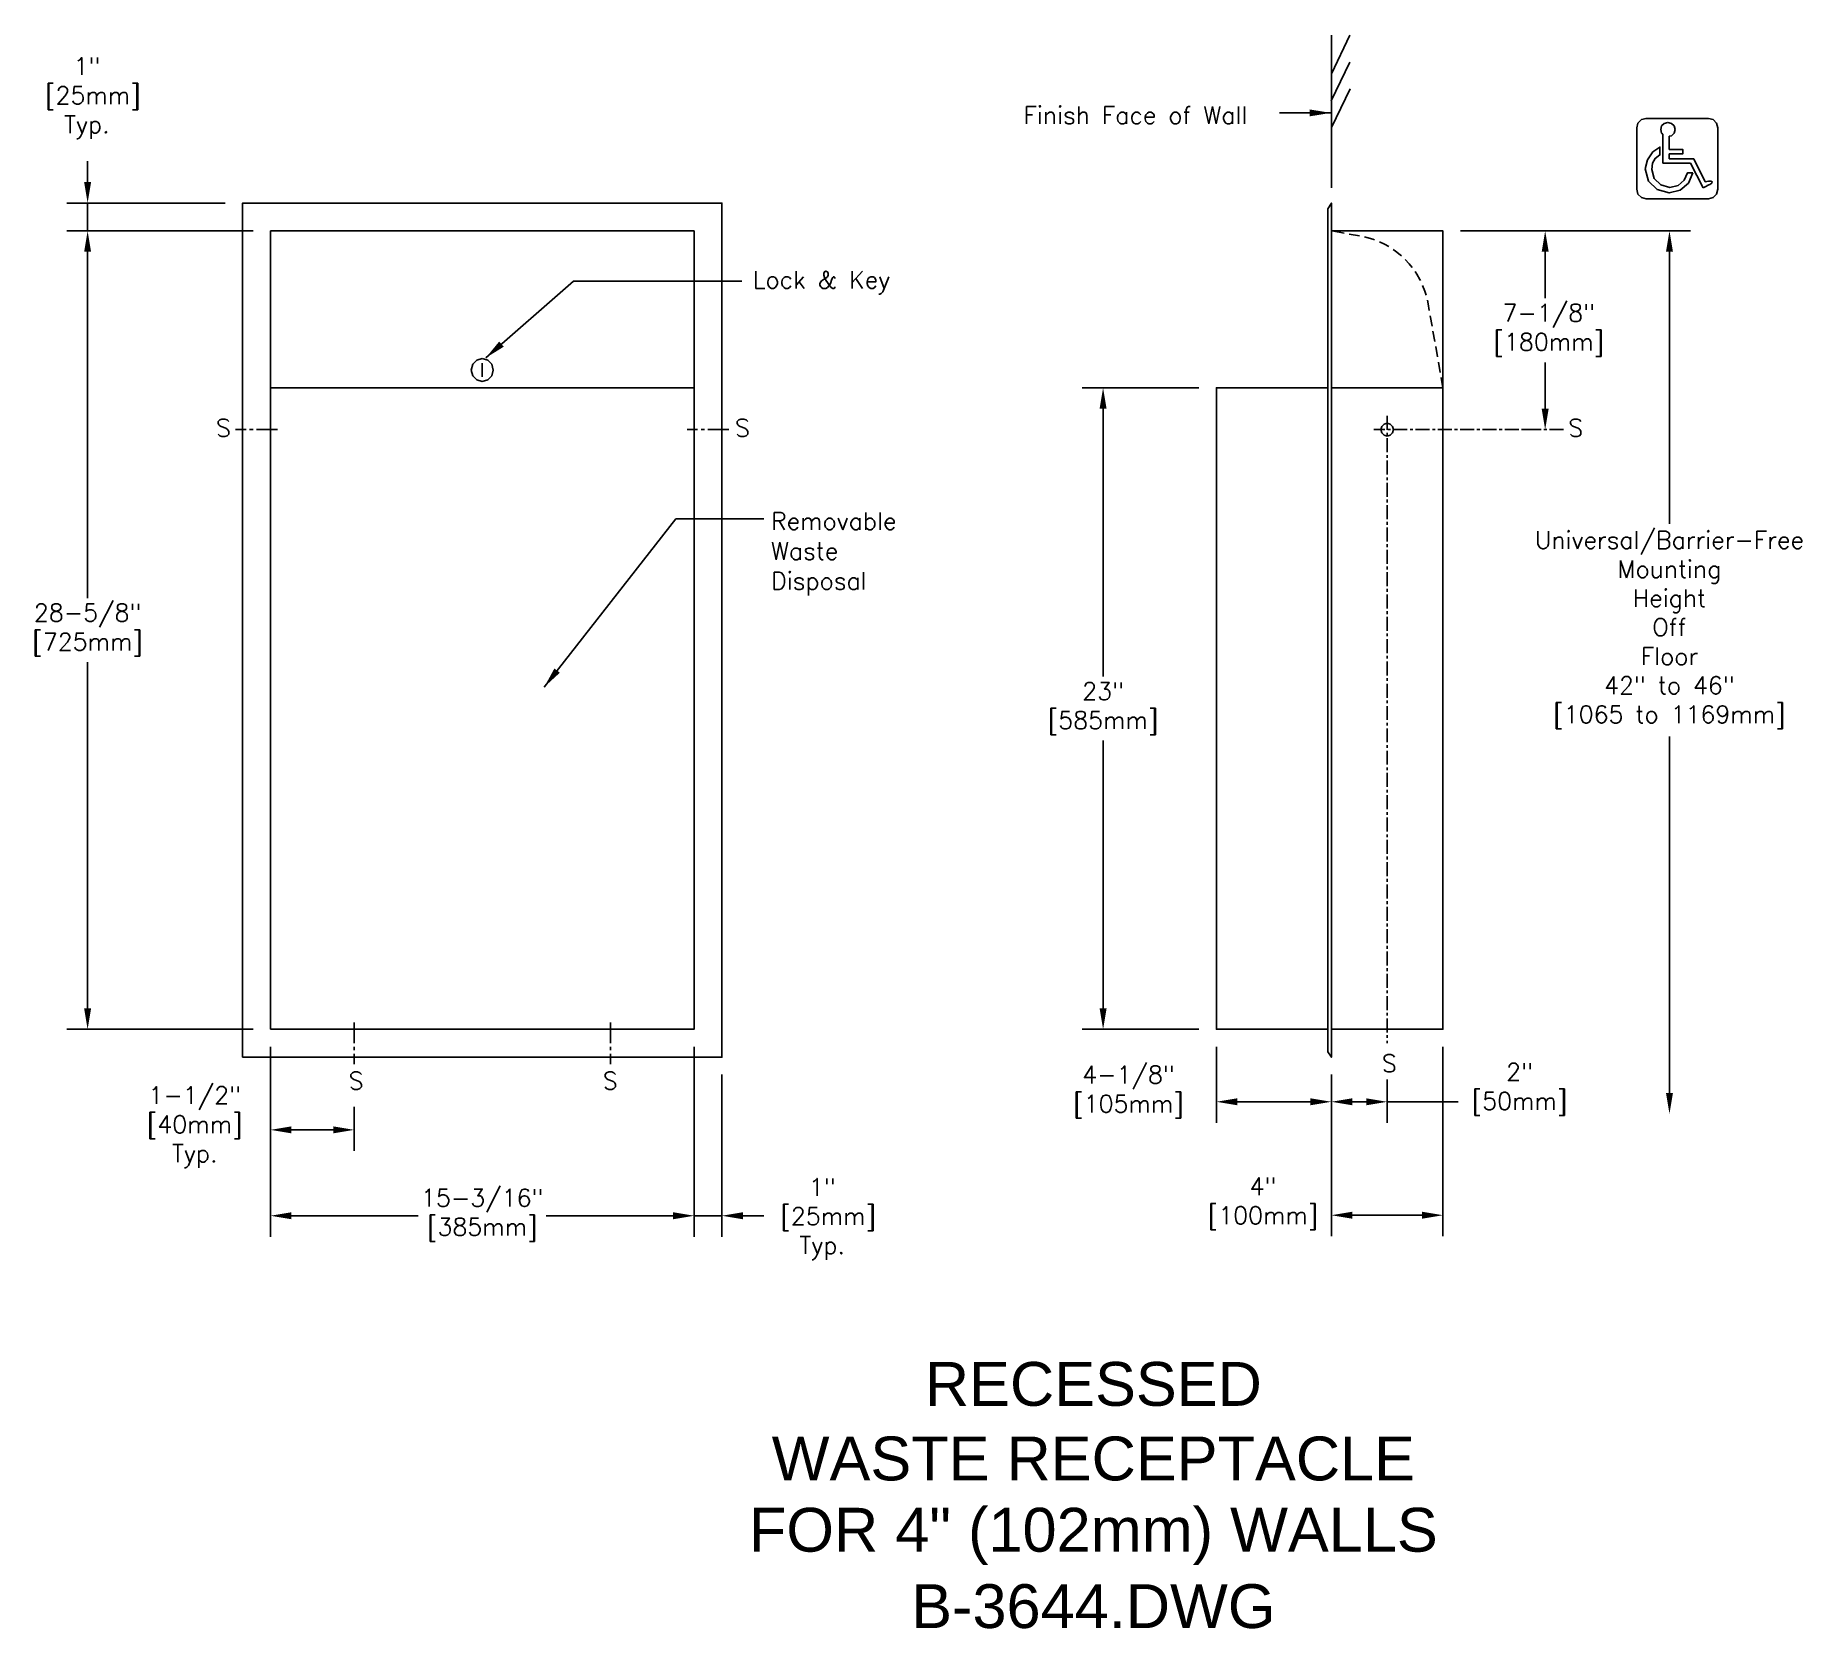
# Model space of a CAD drawing. Extents: x 131.8 to 195.1, y 29.4 to 86.5.
import ezdxf
from ezdxf.enums import TextEntityAlignment as Align

# ---------------------------------------------------------------- set-up
doc = ezdxf.new("R2010")
doc.units = 0
doc.header["$MEASUREMENT"] = 0
doc.header["$PDMODE"] = 3
doc.header["$PDSIZE"] = 1
doc.linetypes.add('CENTER2', pattern=[1.125, 0.75, -0.125, 0.125, -0.125])
doc.linetypes.add('HIDDEN2', pattern=[0.1875, 0.125, -0.0625])
doc.layers.get('0').update_dxf_attribs({"linetype": 'CONTINUOUS'})
doc.layers.get('Defpoints').update_dxf_attribs({"linetype": 'CONTINUOUS'})
for name, color, linetype in [('detail', 4, 'CONTINUOUS'), ('dim', 1, 'CONTINUOUS'), ('text', 2, 'CONTINUOUS')]:
    doc.layers.add(name, color=color, linetype=linetype)
doc.styles.add('Arial_5', font='arial.ttf', dxfattribs={"height": 5})
doc.styles.add('DIM_S_7', font='simplex.shx', dxfattribs={"height": 0.625})
doc.dimstyles.new('DIM_S_7', dxfattribs={"dimtxt": 0.12, "dimasz": 0.75, "dimexe": 0.75, "dimexo": 0.625, "dimgap": 0.09375, "dimtad": 1, "dimtih": 1, "dimtoh": 1, "dimdec": 5, "dimrnd": 0.0625, "dimzin": 0, "dimdsep": 46, "dimlunit": 4, "dimtxsty": 'DIM_S_7', "dimcen": 0.09375, "dimaunit": 1, "dimadec": 0, "dimazin": 0, "dimtfac": 1, "dimtdec": 4, "dimtofl": 0, "dimtmove": 2, "dimatfit": 3, "dimfxl": 1, "dimtolj": 1, "dimtzin": 0, "dimarcsym": 0})

# ---------------------------------------------------------------- blocks, each defined once
blk = doc.blocks.new('*D0')
at = {"color": 0, "linetype": 'ByBlock'}
for p, q in [((140.194, 50.265), (140.194, 43.456)), ((155.381, 50.265), (155.381, 43.456)), ((140.944, 44.206), (145.491, 44.206)), ((154.631, 44.206), (150.084, 44.206))]:
    blk.add_line(p, q, dxfattribs=at)
for points in [[(140.944, 44.331), (140.944, 44.081), (140.194, 44.206)], [(154.631, 44.331), (154.631, 44.081), (155.381, 44.206)]]:
    blk.add_solid(points, dxfattribs=at)
at = {"layer": 'Defpoints', "color": 0, "linetype": 'ByBlock'}
for p in [(140.194, 50.89), (155.381, 50.89), (155.381, 44.206)]:
    blk.add_point(p, dxfattribs=at)
at = {"color": 0, "linetype": 'ByBlock', "insert": (147.788, 44.225), "char_height": 0.625, "attachment_point": 5, "style": 'DIM_S_7'}
blk.add_mtext('\\A1;15-3/16"\\P[385mm]', dxfattribs=at)
blk = doc.blocks.new('*D1')
at = {"color": 0, "linetype": 'ByBlock'}
for p, q in [((155.381, 50.265), (155.381, 43.456)), ((156.381, 49.265), (156.381, 43.456)), ((154.631, 44.206), (153.881, 44.206)), ((155.381, 44.206), (156.381, 44.206)), ((157.131, 44.206), (157.881, 44.206))]:
    blk.add_line(p, q, dxfattribs=at)
for points in [[(154.631, 44.331), (154.631, 44.081), (155.381, 44.206)], [(157.131, 44.331), (157.131, 44.081), (156.381, 44.206)]]:
    blk.add_solid(points, dxfattribs=at)
at = {"layer": 'Defpoints', "color": 0, "linetype": 'ByBlock'}
for p in [(155.381, 50.89), (156.381, 49.89), (156.381, 44.206)]:
    blk.add_point(p, dxfattribs=at)
at = {"color": 0, "linetype": 'ByBlock', "insert": (159.978, 44.087), "char_height": 0.625, "attachment_point": 5, "style": 'DIM_S_7'}
blk.add_mtext('\\A1;1"\\P [25mm]\\PTyp.', dxfattribs=at)
blk = doc.blocks.new('*D2')
at = {"color": 0, "linetype": 'ByBlock'}
for p, q in [((139.569, 79.516), (132.885, 79.516)), ((133.635, 78.766), (133.635, 66.353)), ((133.635, 51.64), (133.635, 64.053)), ((139.569, 50.89), (132.885, 50.89))]:
    blk.add_line(p, q, dxfattribs=at)
for points in [[(133.51, 78.766), (133.76, 78.766), (133.635, 79.516)], [(133.51, 51.64), (133.76, 51.64), (133.635, 50.89)]]:
    blk.add_solid(points, dxfattribs=at)
at = {"layer": 'Defpoints', "color": 0, "linetype": 'ByBlock'}
for p in [(140.194, 79.516), (133.635, 50.89), (140.194, 50.89)]:
    blk.add_point(p, dxfattribs=at)
at = {"color": 0, "linetype": 'ByBlock', "insert": (133.635, 65.203), "char_height": 0.625, "attachment_point": 5, "style": 'DIM_S_7'}
blk.add_mtext('\\A1;28-5/8"\\P[725mm]', dxfattribs=at)
blk = doc.blocks.new('*D3')
at = {"layer": 'Defpoints', "color": 0, "linetype": 'Continuous'}
for p in [(140.194, 50.89), (143.194, 48.736), (143.194, 47.286)]:
    blk.add_point(p, dxfattribs=at)
at = {"layer": 'dim', "color": 0, "linetype": 'Continuous', "lineweight": -2}
for p, q in [((140.194, 50.265), (140.194, 46.536)), ((143.194, 48.111), (143.194, 46.536)), ((140.944, 47.286), (142.444, 47.286))]:
    blk.add_line(p, q, dxfattribs=at)
at = {"layer": 'dim', "color": 0, "linetype": 'Continuous'}
for points in [[(140.944, 47.411), (140.944, 47.161), (140.194, 47.286)], [(142.444, 47.411), (142.444, 47.161), (143.194, 47.286)]]:
    blk.add_solid(points, dxfattribs=at)
at = {"layer": 'dim', "color": 0, "linetype": 'Continuous', "insert": (137.477, 47.381), "char_height": 0.625, "attachment_point": 5, "style": 'DIM_S_7'}
blk.add_mtext('\\A1;1-1/2"\\P[40mm]\\PTyp.', dxfattribs=at)
blk = doc.blocks.new('*D4')
at = {"color": 0, "linetype": 'ByBlock'}
for p, q in [((173.486, 73.89), (169.299, 73.89)), ((170.049, 73.14), (170.049, 63.54)), ((170.049, 51.64), (170.049, 61.24)), ((173.486, 50.89), (169.299, 50.89))]:
    blk.add_line(p, q, dxfattribs=at)
for points in [[(169.924, 73.14), (170.174, 73.14), (170.049, 73.89)], [(169.924, 51.64), (170.174, 51.64), (170.049, 50.89)]]:
    blk.add_solid(points, dxfattribs=at)
at = {"layer": 'Defpoints', "color": 0, "linetype": 'ByBlock'}
for p in [(174.111, 73.89), (170.049, 50.89), (174.111, 50.89)]:
    blk.add_point(p, dxfattribs=at)
at = {"color": 0, "linetype": 'ByBlock', "insert": (170.049, 62.39), "char_height": 0.625, "attachment_point": 5, "style": 'DIM_S_7'}
blk.add_mtext('\\A1;23"\\P[585mm]', dxfattribs=at)
blk = doc.blocks.new('*D5')
at = {"color": 0, "linetype": 'ByBlock'}
for p, q in [((174.111, 50.265), (174.111, 47.542)), ((178.236, 49.265), (178.236, 47.542)), ((174.861, 48.292), (177.486, 48.292))]:
    blk.add_line(p, q, dxfattribs=at)
for points in [[(174.861, 48.417), (174.861, 48.167), (174.111, 48.292)], [(177.486, 48.417), (177.486, 48.167), (178.236, 48.292)]]:
    blk.add_solid(points, dxfattribs=at)
at = {"layer": 'Defpoints', "color": 0, "linetype": 'ByBlock'}
for p in [(174.111, 50.89), (178.236, 49.89), (178.236, 48.292)]:
    blk.add_point(p, dxfattribs=at)
at = {"color": 0, "linetype": 'ByBlock', "insert": (170.962, 48.638), "char_height": 0.625, "attachment_point": 5, "style": 'DIM_S_7'}
blk.add_mtext('\\A1;4-1/8"\\P[105mm]', dxfattribs=at)
blk = doc.blocks.new('*D6')
at = {"color": 0, "linetype": 'ByBlock'}
for p, q in [((178.236, 49.265), (178.236, 47.542)), ((180.236, 49.089), (180.236, 47.542)), ((179.486, 48.292), (178.986, 48.292))]:
    blk.add_line(p, q, dxfattribs=at)
for points in [[(178.986, 48.417), (178.986, 48.167), (178.236, 48.292)], [(179.486, 48.417), (179.486, 48.167), (180.236, 48.292)]]:
    blk.add_solid(points, dxfattribs=at)
at = {"layer": 'Defpoints', "color": 0, "linetype": 'ByBlock'}
for p in [(178.236, 49.89), (180.236, 49.714), (178.236, 48.292)]:
    blk.add_point(p, dxfattribs=at)
at = {"color": 0, "linetype": 'ByBlock', "insert": (184.983, 48.738), "char_height": 0.625, "attachment_point": 5, "style": 'DIM_S_7'}
blk.add_mtext('\\A1;2"\\P[50mm]', dxfattribs=at)
blk = doc.blocks.new('*D8')
at = {"color": 0, "linetype": 'ByBlock'}
for p, q in [((133.635, 81.266), (133.635, 82.016)), ((138.569, 80.516), (132.885, 80.516)), ((133.635, 80.516), (133.635, 79.516)), ((139.569, 79.516), (132.885, 79.516)), ((133.635, 78.766), (133.635, 78.016))]:
    blk.add_line(p, q, dxfattribs=at)
for points in [[(133.51, 81.266), (133.76, 81.266), (133.635, 80.516)], [(133.51, 78.766), (133.76, 78.766), (133.635, 79.516)]]:
    blk.add_solid(points, dxfattribs=at)
at = {"layer": 'Defpoints', "color": 0, "linetype": 'ByBlock'}
for p in [(139.194, 80.516), (133.635, 79.516), (140.194, 79.516)]:
    blk.add_point(p, dxfattribs=at)
at = {"color": 0, "linetype": 'ByBlock', "insert": (133.61, 84.272), "char_height": 0.625, "attachment_point": 5, "style": 'DIM_S_7'}
blk.add_mtext('\\A1;1"\\P [25mm]\\PTyp.', dxfattribs=at)
blk = doc.blocks.new('*D9')
at = {"color": 0, "linetype": 'ByBlock'}
for p, q in [((182.861, 79.516), (186.652, 79.516)), ((185.902, 78.766), (185.902, 77.103)), ((185.902, 73.141), (185.902, 74.803)), ((185.277, 72.391), (185.152, 72.391))]:
    blk.add_line(p, q, dxfattribs=at)
for points in [[(185.777, 78.766), (186.027, 78.766), (185.902, 79.516)], [(185.777, 73.141), (186.027, 73.141), (185.902, 72.391)]]:
    blk.add_solid(points, dxfattribs=at)
at = {"layer": 'Defpoints', "color": 0, "linetype": 'ByBlock'}
for p in [(182.236, 79.516), (185.902, 72.391), (185.902, 72.391)]:
    blk.add_point(p, dxfattribs=at)
at = {"color": 0, "linetype": 'ByBlock', "insert": (186.033, 75.953), "char_height": 0.625, "attachment_point": 5, "style": 'DIM_S_7'}
blk.add_mtext('\\A1;7-1/8"\\P[180mm]', dxfattribs=at)
blk = doc.blocks.new('*D10')
at = {"color": 0, "linetype": 'ByBlock'}
for p, q in [((182.236, 50.265), (182.236, 43.475)), ((178.236, 49.265), (178.236, 43.475)), ((178.986, 44.225), (181.486, 44.225))]:
    blk.add_line(p, q, dxfattribs=at)
for points in [[(178.986, 44.35), (178.986, 44.1), (178.236, 44.225)], [(181.486, 44.35), (181.486, 44.1), (182.236, 44.225)]]:
    blk.add_solid(points, dxfattribs=at)
at = {"layer": 'Defpoints', "color": 0, "linetype": 'ByBlock'}
for p in [(182.236, 50.89), (178.236, 49.89), (182.236, 44.225)]:
    blk.add_point(p, dxfattribs=at)
at = {"color": 0, "linetype": 'ByBlock', "insert": (175.784, 44.636), "char_height": 0.625, "attachment_point": 5, "style": 'DIM_S_7'}
blk.add_mtext('\\A1;4"\\P[100mm]', dxfattribs=at)

msp = doc.modelspace()

# ---------------------------------------------------------------- linework, layer by layer
at = {"layer": 'detail', "linetype": 'Continuous'}
for p, q in [((191.231591, 82.101704), (190.349303, 82.101704)), ((191.641584, 81.270523), (191.231591, 82.101704)), ((191.563648, 81.063552), (191.707673, 81.136541)), ((191.707673, 81.136541), (191.70469, 81.142587)), ((140.193763, 73.890092), (155.381263, 73.890092)), ((178.235761, 73.890092), (182.235761, 73.890092)), ((178.235761, 50.890092), (182.235761, 50.890092))]:
    msp.add_line(p, q, dxfattribs=at)
at = {"layer": 'detail', "linetype": 'CENTER2', "ltscale": 0.666667}
for p, q in [((180.235761, 72.880356), (180.235761, 50.395392)), ((186.555975, 72.390633), (179.755467, 72.390633))]:
    msp.add_line(p, q, dxfattribs=at)
at = {"layer": 'detail', "linetype": 'CENTER2'}
for p, q in [((140.443763, 72.390633), (138.943763, 72.390633)), ((156.631263, 72.390633), (155.131263, 72.390633)), ((143.193763, 51.140092), (143.193763, 49.640092)), ((152.381263, 51.140092), (152.381263, 49.640092))]:
    msp.add_line(p, q, dxfattribs=at)
at = {"layer": 'detail', "linetype": 'Continuous'}
for points in [[(178.235761, 86.527644), (178.235761, 81.065409)], [(178.902619, 86.527644), (178.235761, 85.149673)], [(178.891788, 85.563048), (178.22493, 84.185022)], [(178.904838, 84.605188), (178.23798, 83.227162)], [(190.349303, 82.907803), (190.430173, 82.929582), (190.52243, 83.021481), (190.557542, 83.15079), (190.52243, 83.279988), (190.430173, 83.371805), (190.300411, 83.406752), (190.170607, 83.371805), (190.078391, 83.279988), (190.043321, 83.15079), (190.078391, 83.021481), (190.118579, 82.981432)], [(190.118579, 82.981432), (190.118579, 81.940722)], [(190.349303, 82.435028), (190.349303, 82.907803)], [(190.349303, 82.274046), (190.834134, 82.274046), (190.834134, 82.435028), (190.349303, 82.435028)], [(190.118579, 81.940722), (190.349303, 81.940722)], [(190.349303, 82.101704), (190.349303, 82.274046)], [(190.349303, 81.940722), (191.115639, 81.940722)], [(191.115639, 81.940722), (191.563648, 81.063552)], [(191.70469, 81.142587), (191.806765, 81.185351), (191.872162, 81.232483), (191.887387, 81.275201), (191.845026, 81.300108), (191.756139, 81.298265), (191.641584, 81.270523)], [(178.235761, 79.515633), (182.235761, 79.515633), (182.235761, 50.890092), (182.235761, 50.890092)], [(147.787513, 74.776384), (147.787513, 74.288451)], [(178.110761, 73.890092), (174.110761, 73.890092), (174.110761, 50.890092), (178.110761, 50.890092)]]:
    msp.add_lwpolyline(points, dxfattribs=at)
for points in [[(191.754461, 80.669466), (191.926336, 80.715773), (192.048396, 80.837435), (192.094827, 81.008539), (192.094827, 83.212528), (192.048396, 83.383687), (191.926336, 83.50528), (191.754461, 83.551532), (189.522966, 83.551532), (189.351187, 83.50528), (189.229072, 83.383687), (189.1826, 83.212528), (189.1826, 81.008539), (189.229072, 80.837435), (189.351187, 80.715773), (189.522966, 80.669466)], [(191.19799, 81.595157), (191.042688, 81.228798), (190.743678, 80.974238), (190.348547, 80.878859), (189.913999, 80.995982), (189.605045, 81.303698), (189.487441, 81.736541), (189.566041, 82.068641), (189.76197, 82.349056), (190.015429, 82.518139), (190.017918, 82.2387), (189.84647, 82.113697), (189.752425, 81.942895), (189.723736, 81.718565), (189.811922, 81.394002), (190.043637, 81.163236), (190.369603, 81.075407), (190.665835, 81.14394), (190.890068, 81.329293), (191.006641, 81.601057)], [(139.193763, 49.890092), (156.381263, 49.890092), (156.381263, 80.515633), (139.193763, 80.515633)], [(178.110761, 50.085891), (178.110761, 80.306426), (178.235761, 80.515633), (178.235761, 49.890092)], [(140.193763, 50.890092), (155.381263, 50.890092), (155.381263, 79.515633), (140.193763, 79.515633)], [(147.787513, 74.936878), (147.588336, 74.881038), (147.446834, 74.734319), (147.393007, 74.527967), (147.446834, 74.321533), (147.588336, 74.174841), (147.787513, 74.119015), (147.986594, 74.174841), (148.128138, 74.321533), (148.182019, 74.527967), (148.128138, 74.734319), (147.986594, 74.881038)], [(180.235761, 72.160716), (180.347742, 72.192086), (180.42738, 72.274545), (180.45771, 72.390633), (180.42738, 72.506735), (180.347742, 72.58929), (180.235761, 72.620715), (180.123685, 72.58929), (180.044102, 72.506735), (180.013827, 72.390633), (180.044102, 72.274545), (180.123685, 72.192086)]]:
    msp.add_lwpolyline(points, close=True, dxfattribs=at)
at = {"layer": 'detail', "linetype": 'HIDDEN2', "ltscale": 3, "flags": 128}
msp.add_lwpolyline([(182.235761, 73.890092), (181.705121, 76.899501, 0.315298789), (179.271643, 79.332979), (178.235761, 79.515633)], format="xyb", dxfattribs=at)
at = {"layer": 'dim', "linetype": 'Continuous'}
for p, q in [((182.860761, 79.515633), (191.108178, 79.515633)), ((190.358178, 78.765633), (190.358178, 69.016851)), ((190.358178, 48.610525), (190.358178, 61.388874)), ((180.235761, 48.292089), (182.785893, 48.292089))]:
    msp.add_line(p, q, dxfattribs=at)
for points in [[(190.233178, 78.765633), (190.483178, 78.765633), (190.358178, 79.515633)], [(190.233178, 48.610525), (190.483178, 48.610525), (190.358178, 47.860525)]]:
    msp.add_solid(points, dxfattribs=at)

# ---------------------------------------------------------------- texts
at = {"layer": 'dim', "linetype": 'Continuous', "style": 'DIM_S_7'}
for s, p in [('Finish Face of Wall', (167.192739, 83.353503)), ('Lock & Key', (157.486024, 77.453132)), ('S', (138.239181, 72.143111)), ('S', (156.849367, 72.143111)), ('S', (186.73051, 72.143111)), ('Removable', (158.141884, 68.799256)), ('Waste', (158.141884, 67.727827)), ('Disposal', (158.141884, 66.656399)), ('S', (180.047577, 49.360774)), ('S', (142.996118, 48.737996)), ('S', (152.10798, 48.737996))]:
    msp.add_text(s, height=0.625, dxfattribs=at).set_placement(p)
at = {"layer": 'dim', "linetype": 'Continuous', "insert": (190.358178, 65.202862), "char_height": 0.625, "attachment_point": 5, "style": 'DIM_S_7'}
msp.add_mtext('\\A1;Universal/Barrier-Free\\PMounting\\PHeight\\POff\\PFloor\\P42" to 46"\\P[1065 to 1169mm]', dxfattribs=at)
at = {"layer": 'text', "linetype": 'Continuous', "style": 'Arial_5'}
for s, p in [('RECESSED', (169.699841, 38.177682)), ('WASTE RECEPTACLE', (169.699841, 35.504261)), ('FOR 4" (102mm) WALLS', (169.699841, 32.753152)), ('B-3644.DWG', (169.699841, 30.210736))]:
    msp.add_text(s, height=1.57248, dxfattribs=at).set_placement(p, align=Align.MIDDLE)

# ---------------------------------------------------------------- dimensions: what is measured, and where the dimension line sits
at = {"layer": 'dim', "linetype": 'Continuous'}
for base, p1, p2, text, picture, middle in [((133.635432, 79.515633), (139.193763, 80.515633), (140.193763, 79.515633), '<>\\PTyp.', '*D8', (133.610218, 84.2717)), ((133.635432, 50.890092), (140.193763, 79.515633), (140.193763, 50.890092), '28-5/8"\\P[725mm]', '*D2', (133.635432, 65.202862)), ((185.902218, 72.390633), (182.235761, 79.515633), (185.902218, 72.390633), '7-1/8"\\P[180mm]', '*D9', (186.033276, 75.953133))]:
    dim = msp.add_linear_dim(base=base, p1=p1, p2=p2, angle=90, text=text, dimstyle='DIM_S_7', override={"dimpost": '\\X'}, dxfattribs=at)
    dim.commit()
    dim.dimension.update_dxf_attribs({"geometry": picture, "text_midpoint": middle, "dimtype": 160})
dim = msp.add_linear_dim(base=(170.04912, 50.890092), p1=(174.110761, 73.890092), p2=(174.110761, 50.890092), angle=90, text='23"\\P[585mm]', dimstyle='DIM_S_7', override={"dimpost": '\\X'}, dxfattribs=at)
dim.commit()
dim.dimension.update_dxf_attribs({"geometry": '*D4', "text_midpoint": (170.04912, 62.390092)})
for base, p1, p2, text, picture, middle in [((143.193763, 47.285645), (140.193763, 50.890092), (143.193763, 48.736367), '1-1/2"\\P[40mm]\\PTyp.', '*D3', (137.476845, 47.381276)), ((155.381263, 44.206119), (140.193763, 50.890092), (155.381263, 50.890092), '15-3/16"\\P[385mm]', '*D0', (147.787513, 44.224636)), ((156.381263, 44.206119), (155.381263, 50.890092), (156.381263, 49.890092), '<>\\PTyp.', '*D1', (159.978289, 44.087391)), ((178.235761, 48.292089), (174.110761, 50.890092), (178.235761, 49.890092), '4-1/8"\\P[105mm]', '*D5', (170.961646, 48.638282)), ((182.235761, 44.224636), (178.235761, 49.890092), (182.235761, 50.890092), '4"\\P[100mm]', '*D10', (175.783585, 44.636372)), ((178.235761, 48.292089), (180.235761, 49.714445), (178.235761, 49.890092), '2"\\P[50mm]', '*D6', (184.982695, 48.737996))]:
    dim = msp.add_linear_dim(base=base, p1=p1, p2=p2, text=text, dimstyle='DIM_S_7', override={"dimpost": '\\X'}, dxfattribs=at)
    dim.commit()
    dim.dimension.update_dxf_attribs({"geometry": picture, "text_midpoint": middle, "dimtype": 160})

# ---------------------------------------------------------------- leaders
for points in [[(178.211172, 83.746861), (176.374766, 83.746861)], [(147.910482, 74.961865), (151.058605, 77.715371), (157.092509, 77.715371)], [(150.009231, 63.161124), (154.731416, 69.192614), (157.87954, 69.192614)]]:
    msp.add_leader(points, dimstyle='DIM_S_7', dxfattribs=at)

doc.saveas('drawing.dxf')
